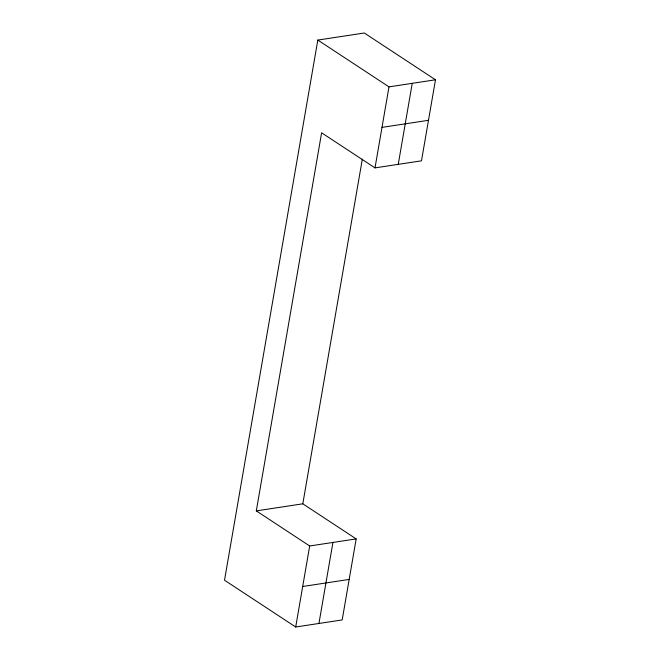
<?xml version="1.0" encoding="UTF-8"?>
<svg xmlns="http://www.w3.org/2000/svg" width="660" height="660" viewBox="0 0 660 660"><rect width="100%" height="100%" fill="white"/><g stroke="black" fill="none" stroke-linecap="round" stroke-linejoin="round"><path stroke-width="0.99" d="M317.815 40.07L224.515 580.206L295.697 627L342.185 619.93L356.177 538.906L302.8 503.811L256.303 510.881L321.618 132.792L374.995 167.887L421.484 160.817L435.484 79.794L364.303 33L317.815 40.07L388.996 86.864L435.484 79.794M302.8 503.811L362.323 159.167M295.697 627L309.688 545.977L256.303 510.881M374.995 167.887L388.996 86.864M318.937 623.461L332.937 542.446M398.244 164.348L412.236 83.333M381.991 127.38L428.488 120.301M309.688 545.977L356.177 538.906M302.692 586.492L349.181 579.422"/></g></svg>
